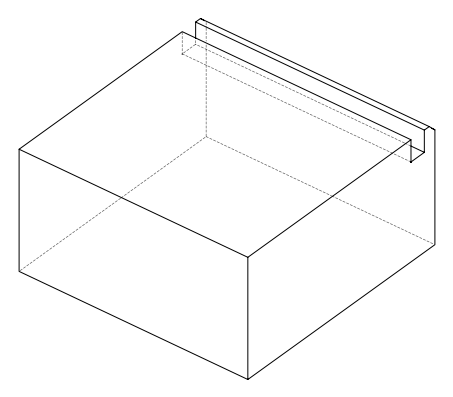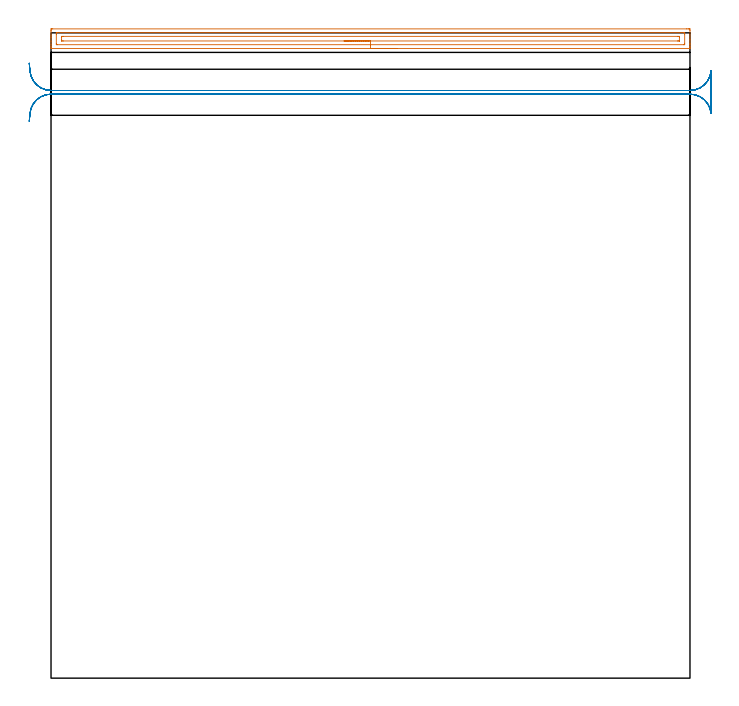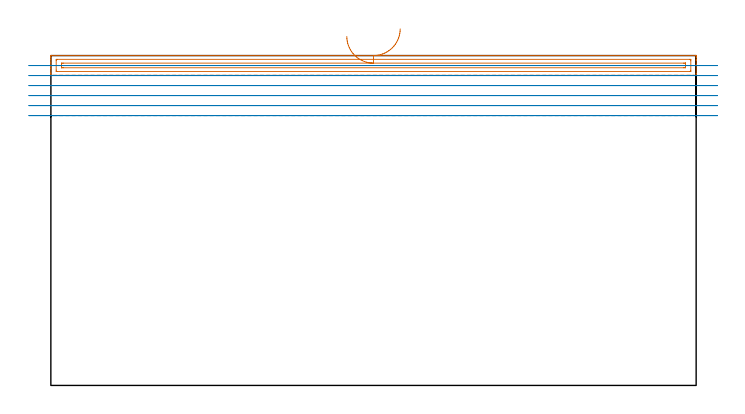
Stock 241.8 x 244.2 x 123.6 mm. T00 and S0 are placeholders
(PLAN: 2 operations, 1 tool changes, 12.7 min)
(1 AREA_MILL | FG_CHAMFER_SURFACE | UGT0205_001 | 6 min | 6625 mm3)
(2 MILL_RECTANGULAR_SLOT | SLOT_RECTANGULAR | UGT0201_008 | Follow Part, ap 4, ae 75% | 6.73 min | 94706 mm3)
(TOOL UGT0205_001 | Chamfer Mill 20 x 3 x 45 deg. | D20 FL50 Z2)
(TOOL UGT0201_008 | End Mill 16 mm | D16 FL32 Z4)
(OP 1 AREA_MILL)
G17 G21 G94 G90
T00 M6
G54
G17 G0 G90 X130.9 Y238.3 S1061 M3
G43 Z133.6 H0
G94 G1 X130.862 Z132.728 F250.
X130.748 Z131.864
X130.559 Z131.012
X130.297 Z130.18
X129.963 Z129.374
X129.56 Z128.6
X129.092 Z127.864
X128.56 Z127.172
X127.971 Z126.529
X127.328 Z125.94
X126.636 Z125.408
X125.9 Z124.94
X125.126 Z124.537
X124.32 Z124.203
X123.488 Z123.941
X122.636 Z123.752
X121.772 Z123.638
X120.9 Z123.6
X0.183
X0.01 Y238.303 Z123.588
X0.007 Y238.354 Z123.538
X0. Y238.776 Z123.123
Y239.044 Z122.855
Y239.773 Z122.122
Y241.028 Z120.869
Y242.445 Z119.45
Y243.073 Z118.823
Y244.854 Z117.043
X0.002 Y245.118 Z116.779
X0.008 Y245.692 Z116.206
X0.052 Y245.694 Z116.204
X0.63 Y245.7 Z116.2
X240.586
X241.17 Y245.699 Z116.201
X241.748 Y245.694 Z116.204
X241.792 Y245.691 Z116.206
X241.8 Y245.118 Z116.779
Y241.555 Z120.34
Y240.137 Z121.759
Y239.773 Z122.122
Y239.044 Z122.855
Y238.776 Z123.124
X241.793 Y238.354 Z123.538
X241.79 Y238.303 Z123.588
X241.617 Y238.3 Z123.6
X120.9
Y239.714 Z122.186
X2.359
X2.241 Y239.716 Z122.184
X2.015 Y239.721 Z122.179
X2.01 Y239.773 Z122.127
X2.001 Y240.189 Z121.711
Y243.752 Z118.148
X2.007 Y244.227 Z117.673
X2.01 Y244.272 Z117.628
X2.183 Y244.281 Z117.619
X2.3 Y244.285 Z117.615
X2.359 Y244.286 Z117.614
X239.441 Y244.285 Z117.615
X239.559 Y244.284 Z117.616
X239.785 Y244.279 Z117.621
X239.79 Y244.227 Z117.673
X239.799 Y243.811 Z118.089
Y240.248 Z121.652
X239.793 Y239.773 Z122.127
X239.79 Y239.728 Z122.172
X239.617 Y239.719 Z122.181
X239.5 Y239.715 Z122.185
X239.441 Y239.714 Z122.186
X120.9
Y241.128 Z120.772
X4.634 Y241.129 Z120.771
X4.207 Y241.13 Z120.77
X4.065 Y241.133 Z120.767
X4.021 Y241.135 Z120.765
X4.01 Y241.212 Z120.688
X4.005 Y241.349 Z120.551
X4.001 Y241.555 Z120.345
X4.002 Y242.649 Z119.251
X4.01 Y242.854 Z119.046
X4.025 Y242.865 Z119.035
X4.047 Y242.868 Z119.032
X4.1 Y242.87 Z119.03
X4.207 Y242.871 Z119.029
X4.673 Y242.872
X237.166 Y242.871
X237.593 Y242.869 Z119.031
X237.735 Y242.867 Z119.033
X237.779 Y242.865 Z119.035
X237.79 Y242.788 Z119.112
X237.795 Y242.651 Z119.249
X237.799 Y242.445 Z119.455
X237.798 Y241.351 Z120.549
X237.79 Y241.146 Z120.754
X237.775 Y241.135 Z120.765
X237.753 Y241.132 Z120.768
X237.7 Y241.13 Z120.77
X237.593 Y241.129 Z120.771
X237.127 Y241.128 Z120.772
X120.9
X120.028 Z120.81
X119.164 Z120.923
X118.312 Z121.112
X117.48 Z121.375
X116.674 Z121.708
X115.9 Z122.111
X115.164 Z122.58
X114.472 Z123.111
X113.829 Z123.7
X113.24 Z124.344
X112.708 Z125.036
X112.24 Z125.772
X111.837 Z126.545
X111.503 Z127.351
X111.241 Z128.183
X111.052 Z129.035
X110.938 Z129.9
X110.9 Z130.772
G0 Z133.6
M5
M2
(OP 2 MILL_RECTANGULAR_SLOT)
G17 G21 G94 G90
T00 M6
G54
G17 G0 G90 X-8.23 Y210.703 S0 M3
G43 Z133.6 H0
Z119.85
G94 G1 X-7.97 Y213.692 F250.
G2 X0. Y221. R8. F500.
G1 X241.8
G2 X249.77 Y213.692 R8.
G1 X249.8
Y229.708
X249.77
G2 X241.8 Y222.4 R8.
G1 X0.
G2 X-7.97 Y229.708 R8.
G1 X-8.23 Y232.697 F250.
G0 Y210.703 Z116.1
G1 X-7.97 Y213.692
G2 X0. Y221. R8. F500.
G1 X241.8
G2 X249.77 Y213.692 R8.
G1 X249.8
Y229.708
X249.77
G2 X241.8 Y222.4 R8.
G1 X0.
G2 X-7.97 Y229.708 R8.
G1 X-8.23 Y232.697 F250.
G0 Y210.703 Z112.35
G1 X-7.97 Y213.692
G2 X0. Y221. R8. F500.
G1 X241.8
G2 X249.77 Y213.692 R8.
G1 X249.8
Y229.708
X249.77
G2 X241.8 Y222.4 R8.
G1 X0.
G2 X-7.97 Y229.708 R8.
G1 X-8.23 Y232.697 F250.
G0 Y210.703 Z108.6
G1 X-7.97 Y213.692
G2 X0. Y221. R8. F500.
G1 X241.8
G2 X249.77 Y213.692 R8.
G1 X249.8
Y229.708
X249.77
G2 X241.8 Y222.4 R8.
G1 X0.
G2 X-7.97 Y229.708 R8.
G1 X-8.23 Y232.697 F250.
G0 Y210.703 Z104.85
G1 X-7.97 Y213.692
G2 X0. Y221. R8. F500.
G1 X241.8
G2 X249.77 Y213.692 R8.
G1 X249.8
Y229.708
X249.77
G2 X241.8 Y222.4 R8.
G1 X0.
G2 X-7.97 Y229.708 R8.
G1 X-8.23 Y232.697 F250.
G0 Y210.703 Z101.1
G1 X-7.97 Y213.692
G2 X0. Y221. R8. F500.
G1 X241.8
G2 X249.77 Y213.692 R8.
G1 X249.8
Y229.708
X249.77
G2 X241.8 Y222.4 R8.
G1 X0.
G2 X-7.97 Y229.708 R8.
G1 X-8.23 Y232.697 F250.
G0 Z133.6
M5
M2
